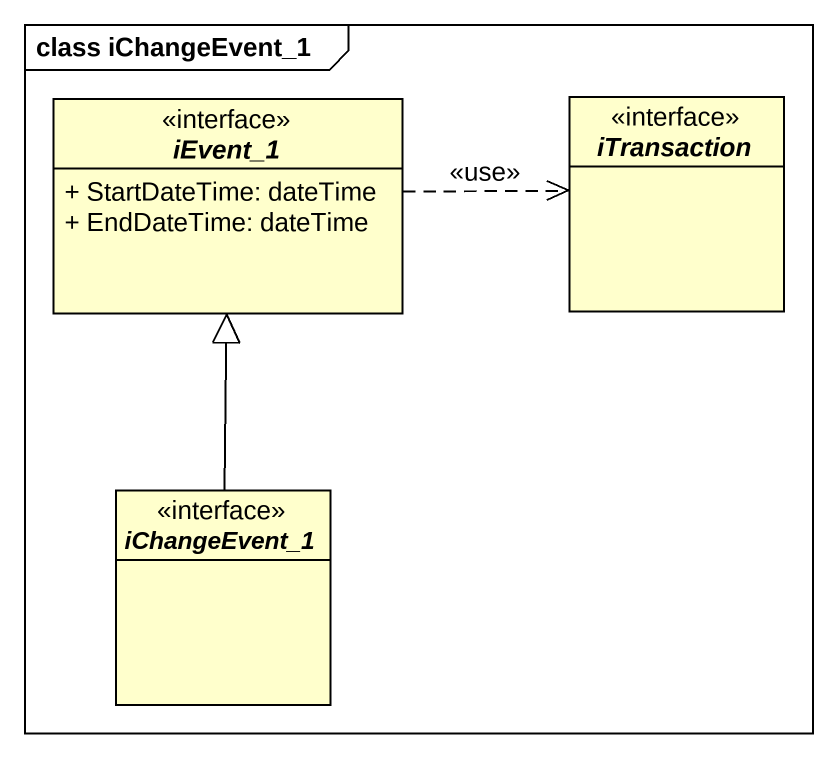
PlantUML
@startuml
mainframe class iChangeEvent_1
hide circle
hide empty members
skinparam classAttributeIconSize 0
interface iEvent_1 {
  + StartDateTime: dateTime
  + EndDateTime: dateTime
}
interface iTransaction
interface iChangeEvent_1
iEvent_1 .right.> iTransaction : <<use>>
iChangeEvent_1 -up-|> iEvent_1
@enduml
